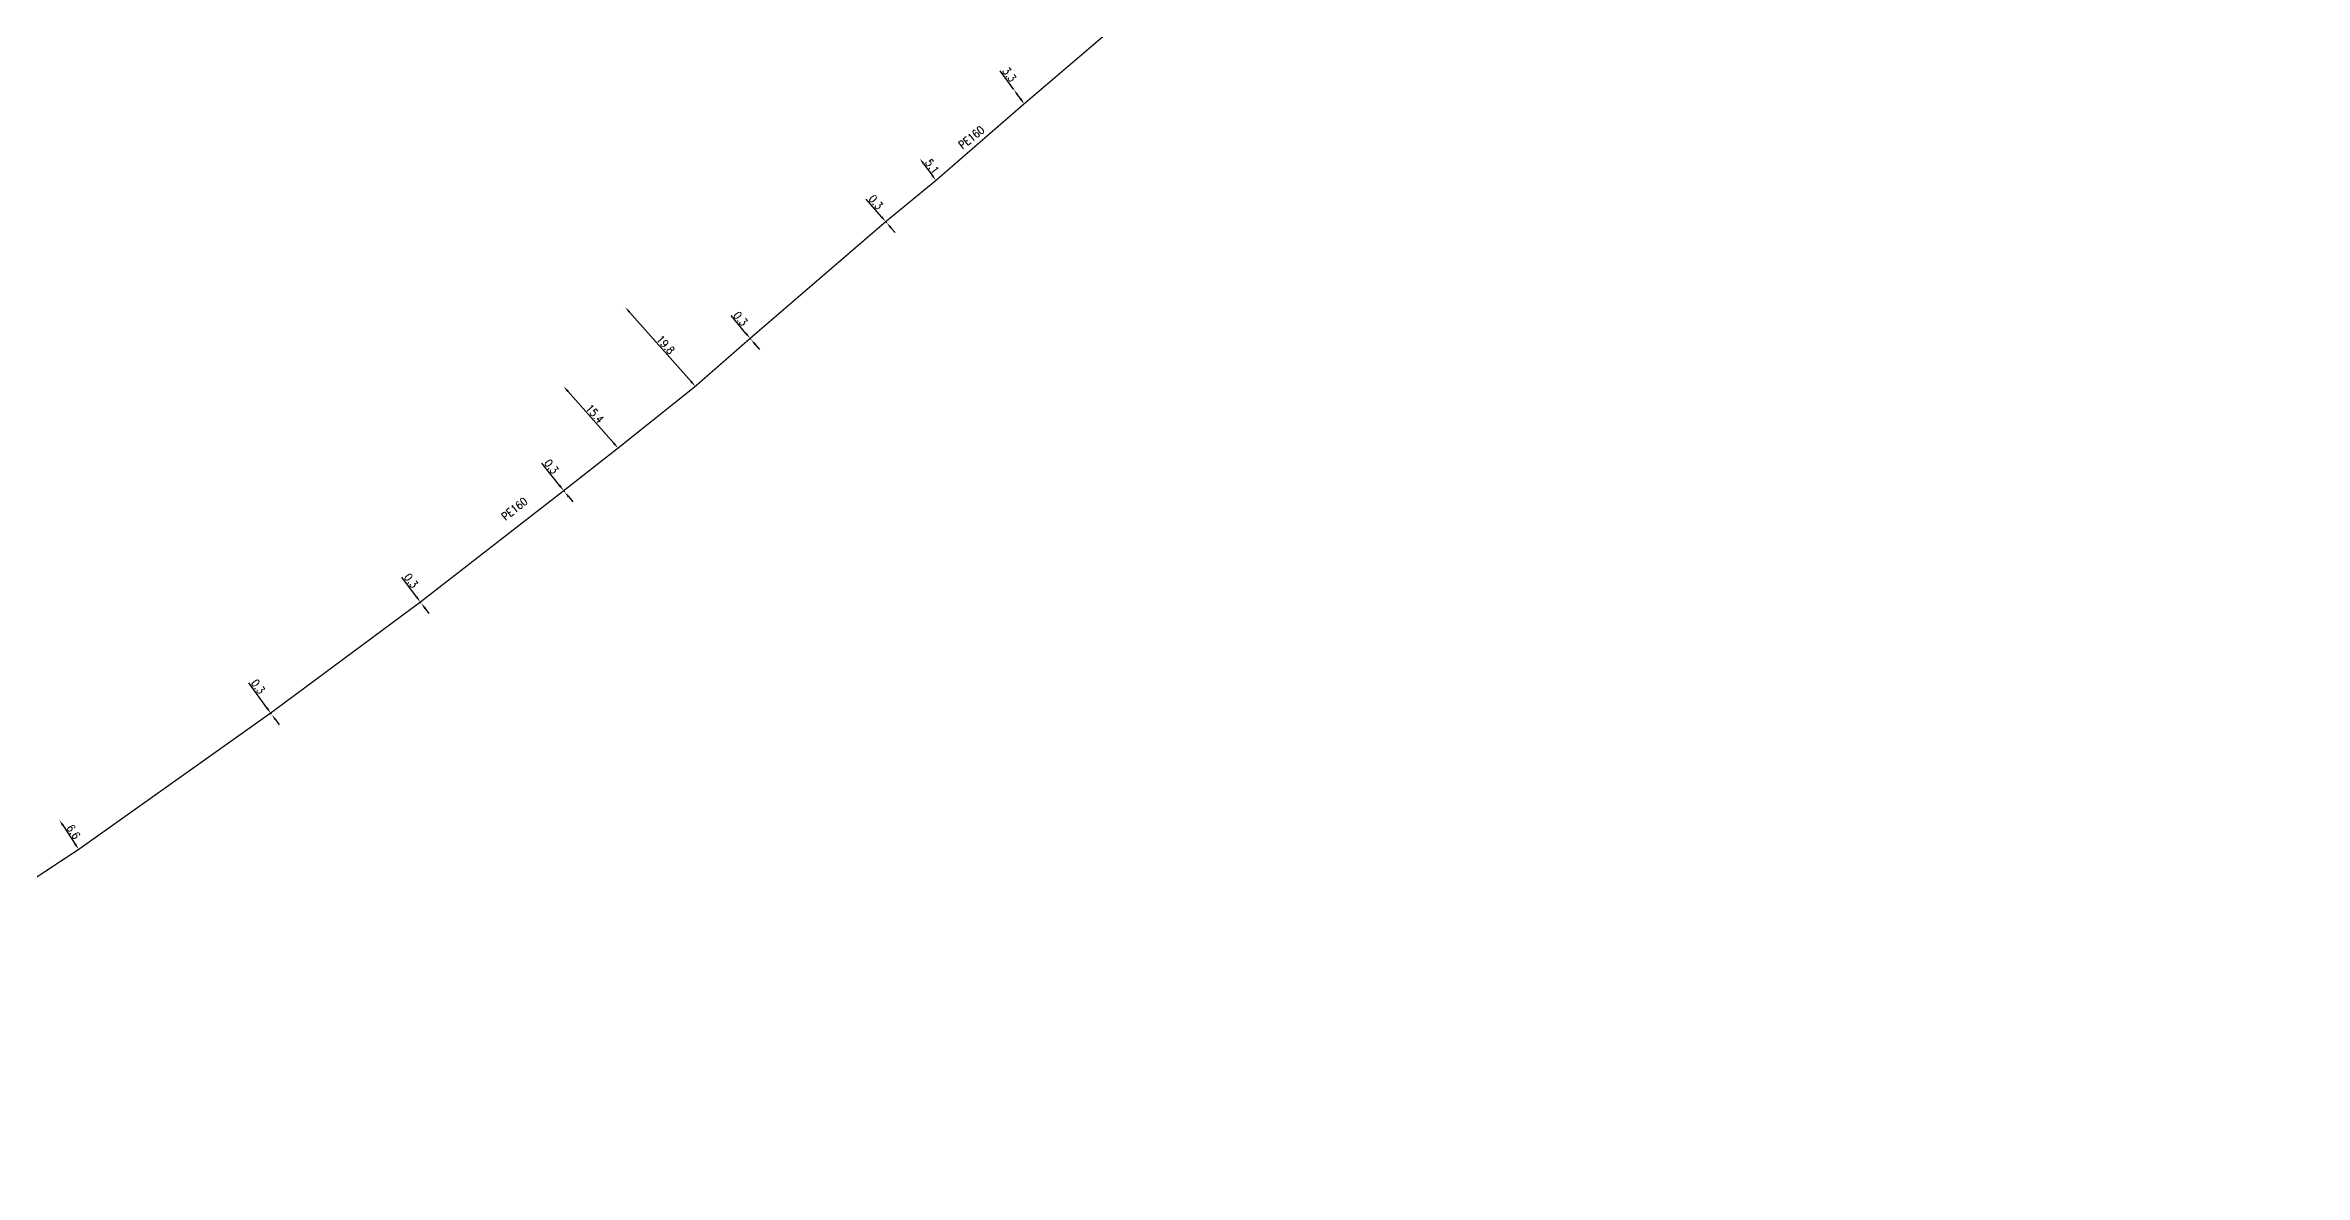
# Model space of a CAD drawing. Header units: millimetres. Extents: x 105164 to 106000, y 138000 to 138912.
# Drawn here: x 105576.5 to 106000.1, y 138458.4 to 138670 of the extents above; entities that cross this region are included whole.
import ezdxf

# ---------------------------------------------------------------- set-up
doc = ezdxf.new("R2010")
doc.units = ezdxf.units.MM
doc.layers.get('DEFPOINTS').update_dxf_attribs({"linetype": 'CONTINUOUS'})
doc.layers.add('G_120', color=4, linetype='CONTINUOUS')
doc.styles.get("Standard").update_dxf_attribs({"font": 'romans.shx', "width": 0.85})
doc.linetypes.add('G_TYPB_PE', pattern='A,5,-0.3,["o",Standard,S=1.5,R=0,X=0,Y=-0.5],-1.65', length=6.95)
doc.dimstyles.get("Standard").update_dxf_attribs({"dimtxt": 1.5, "dimasz": 1.2, "dimexe": 0.625, "dimexo": 0.625, "dimgap": 0.25, "dimtad": 1, "dimdec": 1, "dimzin": 0, "dimdsep": 46, "dimtxsty": 'Standard', "dimcen": -0.5, "dimadec": 0, "dimazin": 0, "dimtfac": 1, "dimtdec": 1, "dimtmove": 0, "dimatfit": 3, "dimfxl": 1, "dimtolj": 1, "dimtzin": 0, "dimarcsym": 0})

# ---------------------------------------------------------------- blocks, each defined once
blk = doc.blocks.new('*D74')
at = {"layer": 'DEFPOINTS', "color": 0, "linetype": 'Continuous'}
for p in [(105579.17, 138524.88), (105582.79, 138519.37), (105582.79, 138519.37)]:
    blk.add_point(p, dxfattribs=at)
at = {"layer": 'G_120', "color": 0, "linetype": 'Continuous', "lineweight": -2}
blk.add_line((105579.83, 138523.88), (105582.13, 138520.37), dxfattribs=at)
at = {"layer": 'G_120', "color": 0, "linetype": 'Continuous'}
for points in [[(105579.99, 138523.99), (105579.66, 138523.77), (105579.17, 138524.88)], [(105582.3, 138520.48), (105581.96, 138520.26), (105582.79, 138519.37)]]:
    blk.add_solid(points, dxfattribs=at)
at = {"layer": 'G_120', "color": 0, "linetype": 'Continuous', "insert": (105581.81, 138522.67), "char_height": 1.5, "attachment_point": 5, "rotation": 303.2936}
blk.add_mtext('\\A1;6.6', dxfattribs=at)
blk = doc.blocks.new('*D75')
at = {"layer": 'DEFPOINTS', "color": 0, "linetype": 'Continuous'}
for p in [(105618.78, 138544.92), (105618.78, 138544.92), (105618.96, 138544.68)]:
    blk.add_point(p, dxfattribs=at)
at = {"layer": 'G_120', "color": 0, "linetype": 'Continuous', "lineweight": -2}
for p, q in [((105618.08, 138545.89), (105614.68, 138550.56)), ((105618.96, 138544.68), (105618.78, 138544.92)), ((105619.66, 138543.7), (105620.37, 138542.73))]:
    blk.add_line(p, q, dxfattribs=at)
at = {"layer": 'G_120', "color": 0, "linetype": 'Continuous'}
for points in [[(105618.24, 138546.01), (105617.91, 138545.77), (105618.78, 138544.92)], [(105619.82, 138543.82), (105619.5, 138543.59), (105618.96, 138544.68)]]:
    blk.add_solid(points, dxfattribs=at)
at = {"layer": 'G_120', "color": 0, "linetype": 'Continuous', "insert": (105616.42, 138549.87), "char_height": 1.5, "attachment_point": 5, "rotation": 305.983}
blk.add_mtext('\\A1;0.3', dxfattribs=at)
blk = doc.blocks.new('*D76')
at = {"layer": 'DEFPOINTS', "color": 0, "linetype": 'Continuous'}
for p in [(105646.84, 138565.71), (105646.84, 138565.71), (105647.02, 138565.47)]:
    blk.add_point(p, dxfattribs=at)
at = {"layer": 'G_120', "color": 0, "linetype": 'Continuous', "lineweight": -2}
for p, q in [((105646.13, 138566.67), (105643.36, 138570.39)), ((105647.02, 138565.47), (105646.84, 138565.71)), ((105647.74, 138564.5), (105648.45, 138563.54))]:
    blk.add_line(p, q, dxfattribs=at)
at = {"layer": 'G_120', "color": 0, "linetype": 'Continuous'}
for points in [[(105646.29, 138566.79), (105645.97, 138566.55), (105646.84, 138565.71)], [(105647.9, 138564.62), (105647.58, 138564.38), (105647.02, 138565.47)]]:
    blk.add_solid(points, dxfattribs=at)
at = {"layer": 'G_120', "color": 0, "linetype": 'Continuous', "insert": (105645.11, 138569.71), "char_height": 1.5, "attachment_point": 5, "rotation": 306.5976}
blk.add_mtext('\\A1;0.3', dxfattribs=at)
blk = doc.blocks.new('*D77')
at = {"layer": 'DEFPOINTS', "color": 0, "linetype": 'Continuous'}
for p in [(105673.72, 138586.58), (105673.72, 138586.58), (105673.91, 138586.34)]:
    blk.add_point(p, dxfattribs=at)
at = {"layer": 'G_120', "color": 0, "linetype": 'Continuous', "lineweight": -2}
for p, q in [((105672.98, 138587.52), (105669.64, 138591.71)), ((105673.91, 138586.34), (105673.72, 138586.58)), ((105674.66, 138585.41), (105675.4, 138584.47))]:
    blk.add_line(p, q, dxfattribs=at)
at = {"layer": 'G_120', "color": 0, "linetype": 'Continuous'}
for points in [[(105673.13, 138587.64), (105672.82, 138587.39), (105673.72, 138586.58)], [(105674.81, 138585.53), (105674.5, 138585.28), (105673.91, 138586.34)]]:
    blk.add_solid(points, dxfattribs=at)
at = {"layer": 'G_120', "color": 0, "linetype": 'Continuous', "insert": (105671.41, 138591.1), "char_height": 1.5, "attachment_point": 5, "rotation": 308.5207}
blk.add_mtext('\\A1;0.3', dxfattribs=at)
blk = doc.blocks.new('*D78')
at = {"layer": 'DEFPOINTS', "color": 0, "linetype": 'Continuous'}
for p in [(105673.71, 138606.1), (105683.9, 138594.56), (105683.9, 138594.56)]:
    blk.add_point(p, dxfattribs=at)
at = {"layer": 'G_120', "color": 0, "linetype": 'Continuous', "lineweight": -2}
for p, q in [((105674.17, 138606.52), (105674.17, 138606.52)), ((105674.5, 138605.2), (105683.11, 138595.46)), ((105683.43, 138594.15), (105683.43, 138594.15))]:
    blk.add_line(p, q, dxfattribs=at)
at = {"layer": 'G_120', "color": 0, "linetype": 'Continuous'}
for points in [[(105674.65, 138605.34), (105674.35, 138605.07), (105673.71, 138606.1)], [(105683.26, 138595.59), (105682.96, 138595.33), (105683.9, 138594.56)]]:
    blk.add_solid(points, dxfattribs=at)
at = {"layer": 'G_120', "color": 0, "linetype": 'Continuous', "insert": (105679.55, 138600.99), "char_height": 1.5, "attachment_point": 5, "rotation": 311.4552}
blk.add_mtext('\\A1;15.4', dxfattribs=at)
blk = doc.blocks.new('*D79')
at = {"layer": 'DEFPOINTS', "color": 0, "linetype": 'Continuous'}
for p in [(105685.25, 138620.95), (105698.39, 138606.13), (105698.39, 138606.13)]:
    blk.add_point(p, dxfattribs=at)
at = {"layer": 'G_120', "color": 0, "linetype": 'Continuous', "lineweight": -2}
for p, q in [((105684.79, 138620.53), (105684.79, 138620.53)), ((105686.05, 138620.05), (105697.6, 138607.03)), ((105698.86, 138606.55), (105698.86, 138606.55))]:
    blk.add_line(p, q, dxfattribs=at)
at = {"layer": 'G_120', "color": 0, "linetype": 'Continuous'}
for points in [[(105686.2, 138620.18), (105685.9, 138619.92), (105685.25, 138620.95)], [(105697.75, 138607.16), (105697.45, 138606.9), (105698.39, 138606.13)]]:
    blk.add_solid(points, dxfattribs=at)
at = {"layer": 'G_120', "color": 0, "linetype": 'Continuous', "insert": (105692.82, 138613.92), "char_height": 1.5, "attachment_point": 5, "rotation": 311.5745}
blk.add_mtext('\\A1;19.8', dxfattribs=at)
blk = doc.blocks.new('*D80')
at = {"layer": 'DEFPOINTS', "color": 0, "linetype": 'Continuous'}
for p in [(105708.67, 138615.12), (105708.67, 138615.12), (105708.86, 138614.89)]:
    blk.add_point(p, dxfattribs=at)
at = {"layer": 'G_120', "color": 0, "linetype": 'Continuous', "lineweight": -2}
for p, q in [((105707.89, 138616.04), (105705.08, 138619.38)), ((105708.86, 138614.89), (105708.67, 138615.12)), ((105709.63, 138613.97), (105710.41, 138613.06))]:
    blk.add_line(p, q, dxfattribs=at)
at = {"layer": 'G_120', "color": 0, "linetype": 'Continuous'}
for points in [[(105708.05, 138616.17), (105707.74, 138615.91), (105708.67, 138615.12)], [(105709.79, 138614.1), (105709.48, 138613.85), (105708.86, 138614.89)]]:
    blk.add_solid(points, dxfattribs=at)
at = {"layer": 'G_120', "color": 0, "linetype": 'Continuous', "insert": (105706.86, 138618.81), "char_height": 1.5, "attachment_point": 5, "rotation": 310.1314}
blk.add_mtext('\\A1;0.3', dxfattribs=at)
blk = doc.blocks.new('*D81')
at = {"layer": 'DEFPOINTS', "color": 0, "linetype": 'Continuous'}
for p in [(105734.08, 138636.98), (105734.08, 138636.98), (105734.28, 138636.76)]:
    blk.add_point(p, dxfattribs=at)
at = {"layer": 'G_120', "color": 0, "linetype": 'Continuous', "lineweight": -2}
for p, q in [((105733.3, 138637.89), (105730.44, 138641.2)), ((105734.28, 138636.76), (105734.08, 138636.98)), ((105735.06, 138635.85), (105735.85, 138634.94))]:
    blk.add_line(p, q, dxfattribs=at)
at = {"layer": 'G_120', "color": 0, "linetype": 'Continuous'}
for points in [[(105733.45, 138638.02), (105733.15, 138637.76), (105734.08, 138636.98)], [(105735.22, 138635.98), (105734.91, 138635.72), (105734.28, 138636.76)]]:
    blk.add_solid(points, dxfattribs=at)
at = {"layer": 'G_120', "color": 0, "linetype": 'Continuous', "insert": (105732.24, 138640.65), "char_height": 1.5, "attachment_point": 5, "rotation": 310.8144}
blk.add_mtext('\\A1;0.3', dxfattribs=at)
blk = doc.blocks.new('*D82')
at = {"layer": 'DEFPOINTS', "color": 0, "linetype": 'Continuous'}
for p in [(105740.47, 138648.82), (105743.49, 138644.71), (105743.49, 138644.71)]:
    blk.add_point(p, dxfattribs=at)
at = {"layer": 'G_120', "color": 0, "linetype": 'Continuous', "lineweight": -2}
for p, q in [((105741.18, 138647.85), (105742.78, 138645.68)), ((105742.98, 138644.34), (105742.98, 138644.34))]:
    blk.add_line(p, q, dxfattribs=at)
at = {"layer": 'G_120', "color": 0, "linetype": 'Continuous'}
for points in [[(105741.34, 138647.97), (105741.02, 138647.74), (105740.47, 138648.82)], [(105742.94, 138645.79), (105742.62, 138645.56), (105743.49, 138644.71)]]:
    blk.add_solid(points, dxfattribs=at)
at = {"layer": 'G_120', "color": 0, "linetype": 'Continuous', "insert": (105742.79, 138647.36), "char_height": 1.5, "attachment_point": 5, "rotation": 306.2247}
blk.add_mtext('\\A1;5.1', dxfattribs=at)
blk = doc.blocks.new('*D83')
at = {"layer": 'DEFPOINTS', "color": 0, "linetype": 'Continuous'}
for p in [(105758.1, 138661.73), (105760.04, 138659.07), (105760.04, 138659.07)]:
    blk.add_point(p, dxfattribs=at)
at = {"layer": 'G_120', "color": 0, "linetype": 'Continuous', "lineweight": -2}
for p, q in [((105758.1, 138661.73), (105755.52, 138665.26)), ((105759.33, 138660.04), (105758.81, 138660.76))]:
    blk.add_line(p, q, dxfattribs=at)
at = {"layer": 'G_120', "color": 0, "linetype": 'Continuous'}
for points in [[(105758.97, 138660.88), (105758.64, 138660.64), (105758.1, 138661.73)], [(105759.5, 138660.15), (105759.17, 138659.92), (105760.04, 138659.07)]]:
    blk.add_solid(points, dxfattribs=at)
at = {"layer": 'G_120', "color": 0, "linetype": 'Continuous', "insert": (105757.26, 138664.57), "char_height": 1.5, "attachment_point": 5, "rotation": 306.1828}
blk.add_mtext('\\A1;3.3', dxfattribs=at)

msp = doc.modelspace()

# ---------------------------------------------------------------- linework, layer by layer
at = {"layer": 'G_120', "linetype": 'G_TYPB_PE', "const_width": 0.25, "flags": 128}
msp.add_lwpolyline([(106000, 138904.48), (105997.43, 138902.59), (105989.2, 138896.37), (105981.95, 138891.13), (105979.3, 138889.17), (105974.18, 138885.53), (105955.3, 138869.52), (105947.76, 138863.77), (105942.25, 138859.5), (105942, 138859.35), (105941.64, 138858.68), (105926.89, 138830.79), (105923.21, 138825.82), (105923.59, 138825.51), (105922.52, 138824.09), (105920.33, 138821.19), (105909.75, 138806.97), (105907.8, 138803.52), (105906.07, 138803.12), (105894.3, 138787.81), (105884.67, 138776.71), (105876.68, 138768.14), (105863.54, 138754), (105857.02, 138748.11), (105848.35, 138738.54), (105845.12, 138735.24), (105839.27, 138728.34), (105829.39, 138719.16), (105817.7, 138709.31), (105811.53, 138703.71), (105803.48, 138696.89), (105793.37, 138687.89), (105785.53, 138681.09), (105777.32, 138673.8), (105760.04, 138659.07), (105743.49, 138644.71), (105734.08, 138636.98), (105708.67, 138615.12), (105698.39, 138606.13), (105683.9, 138594.56), (105673.72, 138586.58), (105646.84, 138565.71), (105618.78, 138544.92), (105582.79, 138519.37), (105573.54, 138513.28), (105557.13, 138502.99), (105525.48, 138482.42), (105493.63, 138461.72), (105461.96, 138441.03), (105418.2, 138412.67), (105410.56, 138408.5), (105406.43, 138405.72, -0.052888), (105399.79, 138399.47), (105380.29, 138386.72), (105379.77, 138386.38), (105379.64, 138386.31), (105379.52, 138386.23), (105379.39, 138386.15), (105379.27, 138386.07), (105379.24, 138386.06), (105378.6, 138385.65), (105377.98, 138385.23), (105377.35, 138384.82), (105376.72, 138384.41), (105376.1, 138383.99), (105375.48, 138383.57), (105374.85, 138383.15), (105374.24, 138382.73), (105373.61, 138382.31), (105372.99, 138381.88), (105372.38, 138381.46), (105371.76, 138381.02), (105371.15, 138380.6), (105370.74, 138380.31), (105368.59, 138380.93), (105365.17, 138378.47, 0.023096), (105336.48, 138356.03), (105329.23, 138349.81), (105318.76, 138340.54), (105314.54, 138336.33), (105303.07, 138325.1), (105290.55, 138310.7), (105285.47, 138304.42), (105277.21, 138293.37), (105262.09, 138271.51), (105255.59, 138260.08), (105251.49, 138253.15), (105248.57, 138247.48), (105246.43, 138243.33), (105244.48, 138237.64), (105243.68, 138236.09), (105241.51, 138231.91), (105229.63, 138205.89), (105219.45, 138175.76), (105207.1, 138136.42), (105207.1, 138136.42), (105206.73, 138134.33), (105206.19, 138131.2), (105198.15, 138103.43), (105193.45, 138085.14), (105188.92, 138070.63), (105187.01, 138068.8), (105184.97, 138063.05), (105176.87, 138040.22), (105174.95, 138035.45), (105174.09, 138030.87), (105164.38, 138000)], format="xyb", dxfattribs=at)

# ---------------------------------------------------------------- texts
at = {"layer": 'G_120', "linetype": 'Continuous', "width": 0.85}
for p in [(105748.47, 138650.49), (105662.82, 138580.89)]:
    msp.add_text('PE160', height=1.5, rotation=38.5222, dxfattribs=at).set_placement(p)

# ---------------------------------------------------------------- dimensions: what is measured, and where the dimension line sits
at = {"layer": 'G_120', "linetype": 'Continuous'}
for base, p1, p2, angle, picture, middle in [((105760.04, 138659.07), (105758.1, 138661.73), (105760.04, 138659.07), 306.1828, '*D83', (105756.45, 138663.98)), ((105743.49, 138644.71), (105740.47, 138648.82), (105743.49, 138644.71), 306.2247, '*D82', (105741.98, 138646.76)), ((105734.08, 138636.98), (105734.28, 138636.76), (105734.08, 138636.98), 310.8144, '*D81', (105731.48, 138640)), ((105698.39, 138606.13), (105685.25, 138620.95), (105698.39, 138606.13), 311.5745, '*D79', (105692.07, 138613.26)), ((105708.67, 138615.12), (105708.86, 138614.89), (105708.67, 138615.12), 310.1314, '*D80', (105706.1, 138618.17)), ((105683.9, 138594.56), (105673.71, 138606.1), (105683.9, 138594.56), 311.4552, '*D78', (105678.8, 138600.33)), ((105673.72, 138586.58), (105673.91, 138586.34), (105673.72, 138586.58), 308.5207, '*D77', (105670.62, 138590.47)), ((105646.84, 138565.71), (105647.02, 138565.47), (105646.84, 138565.71), 306.5976, '*D76', (105644.31, 138569.12)), ((105618.78, 138544.92), (105618.96, 138544.68), (105618.78, 138544.92), 305.983, '*D75', (105615.61, 138549.28)), ((105582.79, 138519.37), (105579.17, 138524.88), (105582.79, 138519.37), 303.2936, '*D74', (105580.98, 138522.13))]:
    dim = msp.add_linear_dim(base=base, p1=p1, p2=p2, angle=angle, dimstyle='Standard', dxfattribs=at)
    dim.commit()
    dim.dimension.update_dxf_attribs({"geometry": picture, "text_midpoint": middle, "dimtype": 160})

doc.saveas('drawing.dxf')
